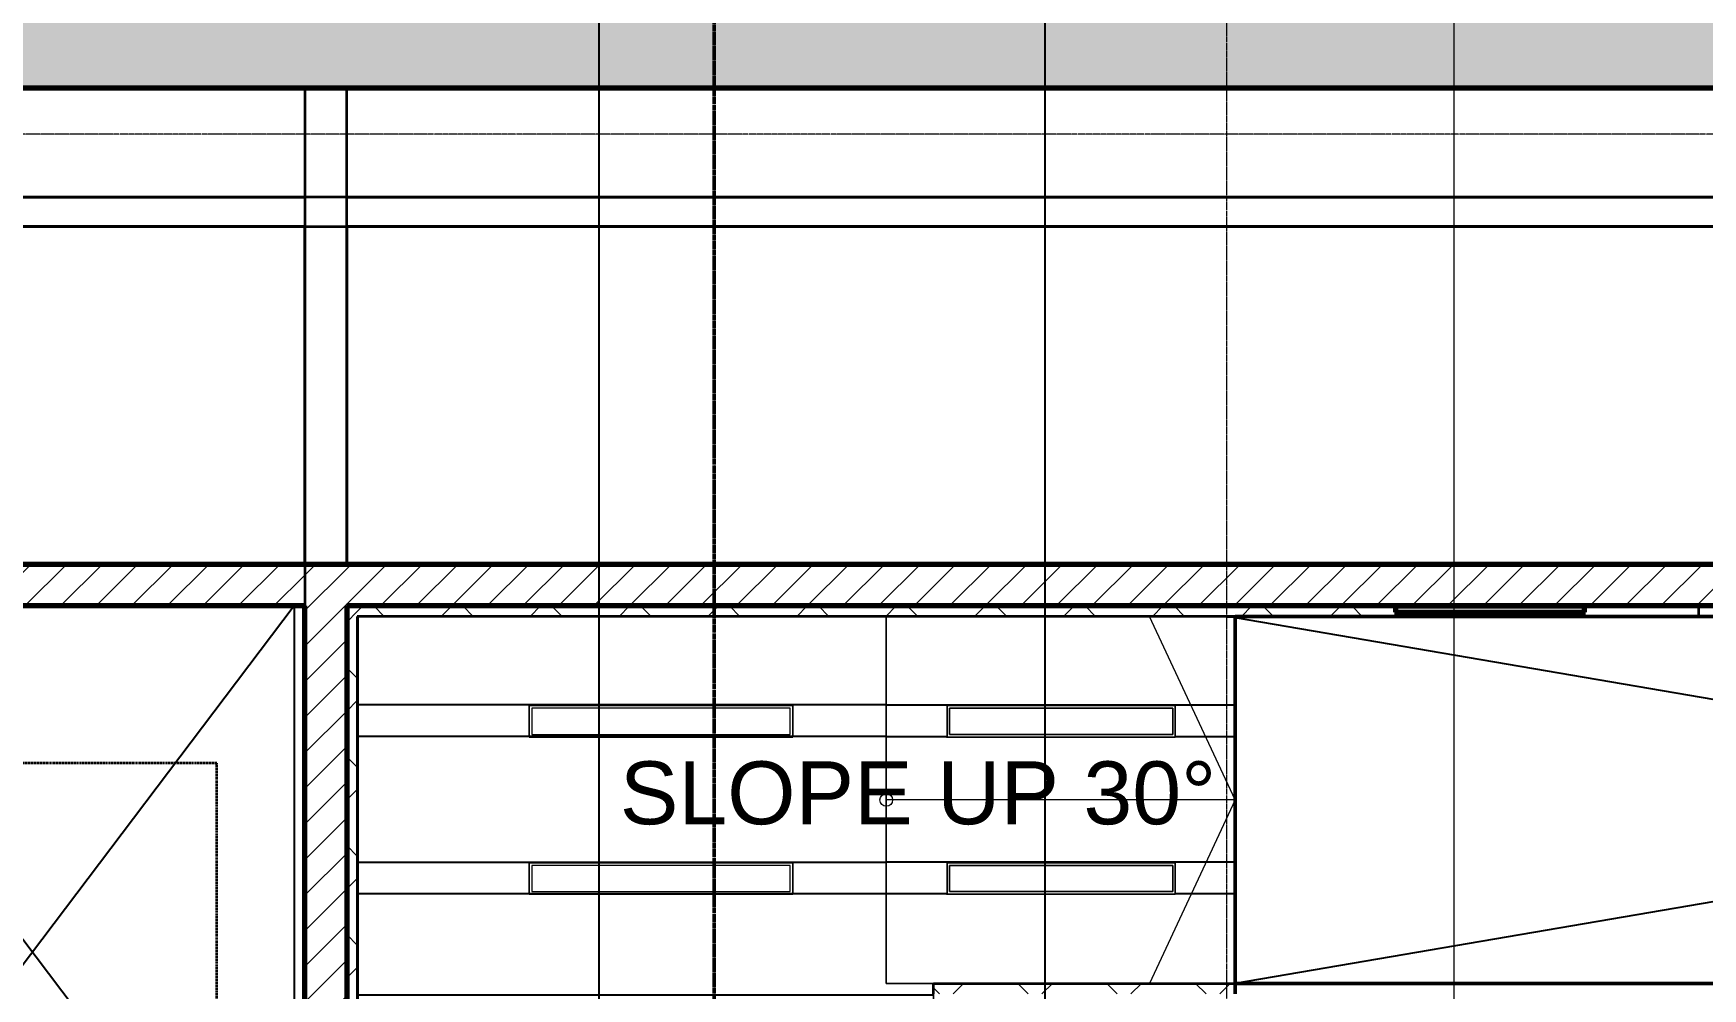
# Model space of a CAD drawing. Header units: millimetres. Extents: x -794868 to -715506, y -16735 to 22434.
# Drawn here: x -784577 to -776612, y 8119 to 12675 of the extents above; entities that cross this region are included whole.
import ezdxf

# ---------------------------------------------------------------- set-up
doc = ezdxf.new("R2010")
doc.units = ezdxf.units.MM
for name, pattern in [('DPA_Grid _ Level 100', [10, 5.5, -1.6, 1.3, -1.6]), ('DPA_Hidden 500', [1.4, 0.8, -0.6]), ('Hidden', [7.2, 4.7, -2.5]), ('Overhead', [3.96875, 2.38125, -1.5875])]:
    doc.linetypes.add(name, pattern=pattern)
for name, color, linetype, lineweight in [('_ _ A-DETL-OPENING', 1, 'Continuous', 25), ('A-ANNO-NOTE', 3, 'Continuous', 25), ('A-CLNG', 2, 'Continuous', 9), ('A-CLNG-PATT', 2, 'Continuous', 9), ('A-DETL', 1, 'Continuous', 70), ('A-DETL-GENF', 2, 'Continuous', 9), ('A-DETL-GENF-HDLN', 2, 'Overhead', 9), ('A-FLOR-E', 2, 'Continuous', 35), ('A-GENM', 1, 'Continuous', 9), ('A-GENM-HDLN', 2, 'DPA_Hidden 500', 9), ('A-WALL', 5, 'Continuous', 35), ('A-WALL-FNSH', 2, 'Continuous', 35), ('A-WALL-PATT', 1, 'Continuous', 35), ('E-LITE-EQPM', 2, 'Continuous', 9), ('G-ANNO-SECL', 3, 'Continuous', 9), ('G-ANNO-TEXT', 3, 'Continuous', 9), ('I-WALL-E', 2, 'Continuous', 35), ('S-GRID', 251, 'Continuous', 9), ('WALL-E', 2, 'Continuous', 35)]:
    doc.layers.add(name, color=color, linetype=linetype, lineweight=lineweight)
doc.styles.add('Arial_2', font='arial.ttf', dxfattribs={"height": 300})
pattern_1 = [(45, (0, 0), (-84.852814, 84.852814), [])]
pattern_2 = [(45, (0, 0), (-212.13203, 212.13203), []), (135, (0, 0), (-212.13203, -212.13203), [])]

# ---------------------------------------------------------------- blocks, each defined once
blk = doc.blocks.new('LIFT-OTIS - Lift - 1400x2300-For Station-11454546-4262-01 ENLARGED UPPER PLATFORM LEVEL - REFLECTED CEILING PLAN - SHEET 3')
at = {"layer": 'A-DETL-GENF-HDLN'}
for p, q in [((-1034, 2175), (-834, 2175)), ((-1034, 975), (-1034, 2175)), ((-1034, 2175), (-834, 975)), ((-1034, 975), (-834, 2175)), ((-834, 2175), (-834, 975)), ((-834, 975), (-1034, 975))]:
    blk.add_line(p, q, dxfattribs=at)
at = {"layer": 'A-GENM', "linetype": 'Hidden', "lineweight": 35}
for p, q in [((-625, 425), (-625, 2725)), ((775, 2725), (-625, 2725)), ((775, 425), (775, 2725)), ((-625, 425), (775, 425)), ((-1090, 360.3), (-440, 360.3)), ((-1090, 190.3), (-1090, 360.3)), ((-440, 290.3), (-440, 330.3)), ((-440, 330.3), (125, 330.3)), ((690, 330.3), (125, 330.3)), ((790, 360.3), (690, 360.3)), ((690, 290.3), (690, 330.3)), ((790, 190.3), (790, 360.3)), ((125, 290.3), (-440, 290.3)), ((-440, 220), (-440, 260.3)), ((-440, 260.3), (125, 260.3)), ((125, 290.3), (690, 290.3)), ((125, 260.3), (690, 260.3)), ((690, 260.3), (690, 220)), ((-440, 190.3), (-1090, 190.3)), ((125, 220), (-440, 220)), ((690, 220), (125, 220)), ((690, 190.3), (790, 190.3))]:
    blk.add_line(p, q, dxfattribs=at)
at = {"layer": 'A-GENM'}
for p, q in [((125, 330.3), (125, 290.3)), ((125, 260.3), (125, 220)), ((125, 220), (125, 260.3))]:
    blk.add_line(p, q, dxfattribs=at)
at = {"layer": 'A-GENM', "linetype": 'Hidden'}
for p, q in [((-525, 125), (-460, 125)), ((-525, 125), (775, 125)), ((-485, 125), (735, 125)), ((735, 125), (-485, 125)), ((710, 125), (-460, 125)), ((-425, 125), (-460, 125)), ((-460, 125), (-425, 125)), ((-460, 125), (710, 125)), ((710, 125), (675, 125)), ((675, 125), (710, 125)), ((710, 125), (775, 125)), ((-511.6, -75), (-525, -75)), ((-525, -75), (775, -75)), ((761.6, -75), (-511.6, -75)), ((775, -75), (761.6, -75))]:
    blk.add_line(p, q, dxfattribs=at)
at = {"layer": 'A-GENM-HDLN'}
blk.add_line((775, 425), (775, 1350), dxfattribs=at)
blk = doc.blocks.new('L1_1_FLUORESCENT W DISFUSSER - 1195L x 595W x 85H - 36W-V82-4262-01 ENLARGED UPPER PLATFORM LEVEL - REFLECTED CEILING PLAN - SHEET 3')
at = {"layer": 'E-LITE-EQPM'}
for p, q in [((-780216.9, 9469), (-780219.4, 9469)), ((-780216.9, 9319), (-780216.9, 9469)), ((-780216.9, 9469), (-779128.3, 9469)), ((-779128.3, 9469), (-780216.9, 9469)), ((-780216.9, 9469), (-780216.9, 9319)), ((-780205.9, 9331.7), (-780205.9, 9456.3)), ((-780205.9, 9456.3), (-779139.3, 9456.3)), ((-779139.3, 9456.3), (-780205.9, 9456.3)), ((-780205.9, 9456.3), (-780205.9, 9331.7)), ((-780205.9, 9456.3), (-780205.9, 9331.7)), ((-779139.3, 9456.3), (-780205.9, 9456.3)), ((-779139.3, 9456.3), (-779142.5, 9456.3)), ((-779139.3, 9456.3), (-779141.8, 9456.3)), ((-779139.3, 9456.3), (-779139.3, 9331.7)), ((-779139.3, 9331.7), (-779139.3, 9456.3)), ((-779139.3, 9331.7), (-779139.3, 9456.3)), ((-779128.3, 9469), (-779130.8, 9469)), ((-779128.3, 9469), (-779128.3, 9319)), ((-779128.3, 9319), (-779128.3, 9469)), ((-779139.3, 9331.7), (-780205.9, 9331.7)), ((-780205.9, 9331.7), (-779139.3, 9331.7)), ((-780205.9, 9331.7), (-779139.3, 9331.7)), ((-779139.3, 9331.7), (-779142.5, 9331.7)), ((-779139.3, 9331.7), (-779141.8, 9331.7)), ((-780219.4, 9319), (-780216.9, 9319)), ((-779128.3, 9319), (-780216.9, 9319)), ((-780216.9, 9319), (-779128.3, 9319)), ((-779128.3, 9319), (-779130.8, 9319))]:
    blk.add_line(p, q, dxfattribs=at)
blk = doc.blocks.new('L1_1_FLUORESCENT W DISFUSSER - 1195L x 595W x 85H - 36W-V81-4262-01 ENLARGED UPPER PLATFORM LEVEL - REFLECTED CEILING PLAN - SHEET 3')
at = {"layer": 'E-LITE-EQPM'}
for p, q in [((-628.5, -75), (-628.5, 75)), ((-628.5, 75), (628.5, 75)), ((-628.5, 75), (-628.5, -75)), ((628.5, 75), (-628.5, 75)), ((-615.8, 62.3), (-615.8, -62.3)), ((615.8, 62.3), (-615.8, 62.3)), ((615.8, -62.3), (615.8, 62.3)), ((628.5, 75), (628.5, -75)), ((628.5, -75), (628.5, 75)), ((628.5, -75), (-628.5, -75)), ((-628.5, -75), (628.5, -75)), ((-615.8, -62.3), (615.8, -62.3))]:
    blk.add_line(p, q, dxfattribs=at)
blk = doc.blocks.new('Arrow-Stair_Ramp-Direction _EWP-Down_ - Arrow Stair Line-18594480-4262-01 ENLARGED UPPER PLATFORM LEVEL - REFLECTED CEILING PLAN - SHEET 3')
at = {"layer": 'A-DETL-GENF', "lineweight": 9}
for q in [(950.8, 125), (-304.8, -750), (950.5, -1625)]:
    blk.add_line((1360.2, -750), q, dxfattribs=at)
blk.add_circle((-304.8, -750), 30, dxfattribs=at)
blk = doc.blocks.new('*U1978')
at = {"layer": '_ _ A-DETL-OPENING'}
for p, q in [((-41150, 6365), (-38650, 6365)), ((-38650, 6365), (-41150, 3065)), ((-41150, 6365), (-38650, 3065)), ((-38650, 6365), (-38650, 3065)), ((-23950, 6310), (-34160, 4565)), ((-34160, 6310), (-23950, 4565))]:
    blk.add_line(p, q, dxfattribs=at)
at = {"layer": 'A-DETL', "lineweight": 50}
for p, q in [((-34160, 6315), (-34160, 4565)), ((-23950, 6315), (-34160, 6315)), ((-34160, 4565), (-23950, 4565)), ((-21675, 4565), (-34160, 4565)), ((-34160, 4565), (-34160, 4515))]:
    blk.add_line(p, q, dxfattribs=at)
at = {"layer": 'S-GRID', "linetype": 'DPA_Grid _ Level 100'}
for p, q in [((-34200, -19375), (-34200, 17498.2)), ((23665.1, 8615), (-49286.1, 8615))]:
    blk.add_line(p, q, dxfattribs=at)
blk = doc.blocks.new('Ceilings 11 - Ceilings 10-3362253-4262-01 ENLARGED UPPER PLATFORM LEVEL - REFLECTED CEILING PLAN - SHEET 3')
at = {"layer": 'A-CLNG'}
for p, q in [((-778832.2, 9889), (-778832.2, 8144)), ((-778832.2, 8144), (-778832.2, 9889)), ((-778832.2, 8144), (-778872.3, 8144)), ((-778832.2, 8144), (-778872.3, 8144))]:
    blk.add_line(p, q, dxfattribs=at)
blk = doc.blocks.new('*U685')
at = {"layer": 'A-CLNG'}
for p, q in [((-35825.5, 6315), (-38350, 6315)), ((-38350, 6315), (-38350, 3876.4)), ((-38350, 3876.4), (-38350, 6315)), ((-38350, 6315), (-35825.5, 6315)), ((-34160, 6315), (-35825.5, 6315)), ((-35825.5, 6315), (-35825.5, 4565)), ((-35825.5, 4565), (-35825.5, 6315)), ((-35825.5, 6315), (-34160, 6315)), ((-35825.5, 4565), (-35825.5, 6315)), ((-35825.5, 6315), (-35825.5, 4565)), ((-34160, 4565), (-34160, 6315)), ((-34160, 6315), (-34160, 4565)), ((-35825.5, 4565), (-34160, 4565)), ((-34160, 4565), (-35825.5, 4565)), ((-35600, 4565), (-35825.5, 4565)), ((-35825.5, 4565), (-35600, 4565)), ((-35600, 4315), (-35600, 4565)), ((-35600, 4565), (-35600, 4315))]:
    blk.add_line(p, q, dxfattribs=at)
blk.add_blockref('Ceilings 11 - Ceilings 10-3362253-4262-01 ENLARGED UPPER PLATFORM LEVEL - REFLECTED CEILING PLAN - SHEET 3', (744672.3, -3579), dxfattribs=at)

msp = doc.modelspace()

# ---------------------------------------------------------------- hatches: boundary and pattern name
at = {"layer": 'A-CLNG-PATT', "lineweight": 25}
h = msp.add_hatch(dxfattribs=at)
h.set_pattern_fill('FP_11', color=256, style=0, pattern_type=2)
h.set_pattern_definition([(0, (-783032.4, 4305), (0, 4414), [3600, 0]), (180, (-779432.4, 4905), (5e-13, 4414), [3600, 0]), (270, (-783032.4, 5805), (-3600, -2e-13), [4414, 0]), (270, (-779432.4, 5805), (-3600, -2e-13), [4414, 0]), (0, (-783032.4, 3673), (0, 4414), [3600, 0]), (180, (-779432.4, 4155), (5e-13, 4414), [3600, 0]), (0, (-783032.4, 3523), (0, 4414), [3600, 0]), (180, (-779432.4, 5655), (5e-13, 4414), [3600, 0]), (180, (-779432.4, 5055), (5e-13, 4414), [3600, 0]), (0, (-783032.4, 3041), (0, 4414), [3600, 0]), (0, (-783032.4, 2891), (0, 4414), [3600, 0]), (0, (-783032.4, 1541), (0, 4414), [3600, 0]), (180, (-779432.4, 2141), (5e-13, 4414), [3600, 0]), (180, (-779432.4, 2291), (5e-13, 4414), [3600, 0])])
h.paths.add_polyline_path([(-780232.4, 7455.4), (-780229, 7455.4), (-780229, 7894), (-780282.4, 7894), (-780282.4, 8144), (-780507.8, 8144), (-780507.8, 9894), (-783032.4, 9894), (-783032.4, 7455.4), (-780282.4, 7455.4)])
h = msp.add_hatch(dxfattribs=at)
h.set_pattern_fill('FP_4', color=256, style=0, pattern_type=2)
h.set_pattern_definition([(180, (-878608, 69101), (-5e-13, -4414), [3117.69, 0]), (0, (-881726, 68501), (0, -4414), [3117.69, 0]), (90, (-878608.2, 67601), (3117.69, -2e-13), [4414, 0]), (90, (-881726, 67601), (3117.69, -2e-13), [4414, 0]), (180, (-878608, 69733), (-5e-13, -4414), [3117.69, 0]), (0, (-881726, 69251), (0, -4414), [3117.69, 0]), (180, (-878608, 69883), (-5e-13, -4414), [3117.69, 0]), (0, (-881726, 67751), (0, -4414), [3117.69, 0]), (0, (-881726, 68351), (0, -4414), [3117.69, 0]), (180, (-878608, 70365), (-5e-13, -4414), [3117.69, 0]), (180, (-878608, 70515), (-5e-13, -4414), [3117.69, 0]), (180, (-878608, 71865), (-5e-13, -4414), [3117.69, 0]), (0, (-881726, 71265), (0, -4414), [3117.69, 0]), (0, (-881726, 71115), (0, -4414), [3117.69, 0])])
h.paths.add_polyline_path([(-780219.4, 8144), (-778842.3, 8144), (-778842.3, 9894), (-780507.8, 9894), (-780507.8, 8144), (-780229, 8144)])
h.paths.add_polyline_path([(-779623.5, 8569), (-780219.4, 8569), (-780219.4, 8719), (-779128.3, 8719), (-779128.3, 8569), (-779258.2, 8569)])
h.paths.add_polyline_path([(-780219.4, 9319), (-780219.4, 9469), (-779128.3, 9469), (-779128.3, 9319), (-780216.9, 9319)])
at = {"layer": 'A-WALL-PATT', "lineweight": 9}
h = msp.add_hatch(dxfattribs=at)
h.set_pattern_fill('FP_1', color=256, style=0, pattern_type=2)
h.set_pattern_definition([(50, (0, 0), (728.7365, -63.7558), [76.2, -838.2]), (355, (0, 0), (-140.9716, 764.2276), [60.96, -670.56]), (100.451, (60.7, -5.3), (587.77, 700.46675), [64.76, -712.36]), (46.184, (0, 203.2), (1084.3162, -168.171), [114.3, -1257.3]), (96.636, (90.4, 189.2), (949.6099, 989.7098), [97.14, -1068.54]), (351.184, (0, 203.2), (949.6206, 989.7012), [91.44, -1005.84]), (21, (101.6, 152.4), (606.45787, -409.06057), [76.2, -838.2]), (326, (101.6, 152.4), (247.20834, 736.7529), [60.96, -670.56]), (71.451, (152.14, 118.3), (853.66825, 327.6855), [64.76, -712.36]), (37.5, (0, 0), (12.35469, 338.22012), [33.528, -628.904, 33.528, -647.192, -673.1]), (37.5, (0, 0), (12.35469, 338.22012), [-1343.152, 33.528, -639.572]), (7.5, (0, 0), (267.27887, 400.72213), [33.528, -354.584, 33.528, -613.664, -256.54]), (7.5, (0, 0), (267.27887, 400.72213), [-1035.304, 33.528, -223.012]), (327.5, (-226.57, 0), (542.36333, -22.91534), [33.528, -220.472, 33.528, -758.952, -1051.56]), (327.5, (-226.57, 0), (542.36333, -22.91534), [-1046.48, 33.528, -1018.032]), (317.5, (-328.17, 0), (592.51696, 101.7071), [33.528, -296.672, 33.528, -492.76, -746.76]), (317.5, (-328.17, 0), (592.51696, 101.7071), [-856.488, 33.528, -713.232])])
h.paths.add_polyline_path([(-745022.4, 12414), (-745022.4, 13914), (-790483.7, 13914), (-790483.7, 12414), (-747042.9, 12414)])
h = msp.add_hatch(dxfattribs=at)
h.set_pattern_fill('FP_2', color=256, style=0, pattern_type=2)
h.set_pattern_definition(pattern_1)
h.paths.add_polyline_path([(-783282.4, 9944), (-783282.4, 10144), (-785882.4, 10144), (-785882.4, 9944)])
h = msp.add_hatch(dxfattribs=at)
h.set_pattern_fill('FP_2', color=256, style=0, pattern_type=2)
h.set_pattern_definition(pattern_1)
h.paths.add_polyline_path([(-783082.4, 6594), (-783082.4, 10144), (-783282.4, 10144), (-783282.4, 6594)])
h = msp.add_hatch(dxfattribs=at)
h.set_pattern_fill('FP_2', color=256, style=0, pattern_type=2)
h.set_pattern_definition(pattern_1)
h.paths.add_polyline_path([(-775121.3, 9944), (-775121.3, 10144), (-775974.4, 10144), (-775974.4, 9944)])
h.paths.add_polyline_path([(-776424.4, 9944), (-776424.4, 10144), (-783082.4, 10144), (-783082.4, 9944), (-777451.5, 9944)])
h = msp.add_hatch(dxfattribs=at)
h.set_pattern_fill('FP_3', color=256, style=0, pattern_type=2)
h.set_pattern_definition(pattern_2)
h.paths.add_polyline_path([(-783032.4, 6336.5), (-783032.4, 9944), (-783082.4, 9944), (-783082.4, 6336.5)])
h = msp.add_hatch(dxfattribs=at)
h.set_pattern_fill('FP_3', color=256, style=0, pattern_type=2)
h.set_pattern_definition(pattern_2)
h.paths.add_polyline_path([(-778076.4, 9894), (-778076.4, 9944), (-783032.4, 9944), (-783032.4, 9894), (-778842.3, 9894)])
h = msp.add_hatch(dxfattribs=at)
h.set_pattern_fill('FP_7', color=256, style=0, pattern_type=2)
h.set_pattern_definition([(0, (0, 0), (812.8, 203.2), [33.528, -576.072, 33.528, -576.072, -3251.2]), (0, (0, 0), (812.8, 203.2), [-1219.2, 33.528, -1185.672, 33.528, -576.072, -1422.4]), (0, (0, 0), (812.8, 203.2), [-3048, 33.528, -372.872, 33.528, -982.472]), (120, (304.8, 101.6), (-582.37636, 602.30545), [33.528, -576.072, 33.528, -576.072, -3251.2]), (120, (304.8, 101.6), (-582.37636, 602.30545), [-1219.2, 33.528, -1185.672, 33.528, -576.072, -1422.4]), (120, (304.8, 101.6), (-582.37636, 602.30545), [-3048, 33.528, -372.872, 33.528, -982.472]), (240, (406.4, 508), (-230.42364, -805.50545), [33.528, -576.072, 33.528, -576.072, -3251.2]), (240, (406.4, 508), (-230.42364, -805.50545), [-1219.2, 33.528, -1185.672, 33.528, -576.072, -1422.4]), (240, (406.4, 508), (-230.42364, -805.50545), [-3048, 33.528, -372.872, 33.528, -982.472])])
h.paths.add_polyline_path([(-778076.4, 9914), (-777177.7, 9914), (-777177.7, 9944), (-778076.4, 9944)])
h = msp.add_hatch(dxfattribs=at)
h.set_pattern_fill('FP_3', color=256, style=0, pattern_type=2)
h.set_pattern_definition(pattern_2)
h.paths.add_polyline_path([(-779623.5, 8094), (-778842.3, 8094), (-778842.3, 8144), (-780282.4, 8144), (-780282.4, 8094)])

# ---------------------------------------------------------------- linework, layer by layer
at = {"layer": 'A-ANNO-NOTE'}
for p, q in [((-781878.3, 7597.1), (-781878.3, 14590.7)), ((-779750, 7597.1), (-779750, 14590.7))]:
    msp.add_line(p, q, dxfattribs=at)
at = {"layer": 'A-FLOR-E'}
for p, q in [((-790483.7, 12414), (-766357.4, 12414)), ((-766357.4, 12414), (-790483.7, 12414)), ((-766357.4, 11894), (-790483.7, 11894)), ((-790483.7, 11894), (-783282.4, 11894)), ((-783082.4, 11894), (-766357.4, 11894)), ((-783082.4, 10144), (-783082.4, 11754)), ((-783082.4, 11754), (-766357.4, 11754)), ((-766357.4, 11754), (-783082.4, 11754)), ((-783082.4, 11754), (-783082.4, 10144)), ((-766357.4, 10144), (-783082.4, 10144)), ((-783082.4, 10144), (-766357.4, 10144)), ((-783082.4, 9279), (-783082.4, 9944)), ((-783082.4, 9944), (-778882.4, 9944))]:
    msp.add_line(p, q, dxfattribs=at)
at = {"layer": 'A-WALL', "color": 7, "lineweight": 70}
for p, q in [((-756492.4, 12414), (-790483.7, 12414)), ((-785882.4, 10144), (-783282.4, 10144)), ((-783282.4, 10144), (-783082.4, 10144)), ((-783082.4, 10144), (-775121.3, 10144)), ((-783282.4, 9944), (-785882.4, 9944)), ((-783282.4, 6594), (-783282.4, 9944)), ((-776424.4, 9944), (-783082.4, 9944)), ((-783082.4, 9944), (-783082.4, 6594)), ((-778076.4, 9914), (-778076.4, 9944)), ((-778076.4, 9944), (-777177.7, 9944)), ((-778076.4, 9914), (-777177.7, 9914)), ((-777177.7, 9944), (-777177.7, 9914))]:
    msp.add_line(p, q, dxfattribs=at)
at = {"layer": 'A-WALL-FNSH', "color": 250}
for p, q in [((-783082.4, 6336.5), (-783082.4, 9944)), ((-783082.4, 9944), (-783032.4, 9944)), ((-783032.4, 9944), (-778076.4, 9944)), ((-783032.4, 9894), (-783032.4, 6336.5)), ((-778076.4, 9894), (-783032.4, 9894)), ((-778076.4, 9944), (-778076.4, 9894)), ((-778076.4, 9894), (-778076.4, 9914)), ((-777177.7, 9894), (-778076.4, 9894)), ((-777177.7, 9914), (-777177.7, 9894)), ((-780282.4, 8094), (-780282.4, 8144)), ((-780282.4, 8144), (-777976.9, 8144)), ((-777976.9, 8144), (-777193.4, 8144))]:
    msp.add_line(p, q, dxfattribs=at)
at = {"layer": 'G-ANNO-SECL', "linetype": 'DPA_Grid _ Level 100', "lineweight": 50}
msp.add_line((-781329.4, 20623.5), (-781329.4, -16534.8), dxfattribs=at)
at = {"layer": 'G-ANNO-TEXT', "color": 10}
msp.add_line((-777797.7, 7296.8), (-777797.7, 14623.7), dxfattribs=at)
at = {"layer": 'I-WALL-E'}
for p, q in [((-776630.8, 9944), (-777177.7, 9944)), ((-777177.7, 9894), (-776630.8, 9894)), ((-776630.8, 9944), (-776630.8, 9894)), ((-776424.4, 9944), (-776630.8, 9944)), ((-776630.8, 9894), (-776424.4, 9894)), ((-776646.5, 8144), (-777193.4, 8144)), ((-775146.5, 8144), (-776646.5, 8144))]:
    msp.add_line(p, q, dxfattribs=at)
at = {"layer": 'WALL-E'}
for p, q in [((-790483.7, 12414), (-745022.4, 12414)), ((-745022.4, 12414), (-790483.7, 12414)), ((-783282.4, 12414), (-783282.4, 10144)), ((-783282.4, 12414), (-783082.4, 12414)), ((-783082.4, 12414), (-783282.4, 12414)), ((-783082.4, 10144), (-783082.4, 12414)), ((-790483.7, 11894), (-783282.4, 11894)), ((-756492.4, 11894), (-790483.7, 11894)), ((-783082.4, 11894), (-766357.4, 11894)), ((-790483.7, 11754), (-756492.4, 11754)), ((-783282.4, 11754), (-790483.7, 11754)), ((-783282.4, 10144), (-783282.4, 11754)), ((-783082.4, 11754), (-783082.4, 10144)), ((-766357.4, 11754), (-783082.4, 11754)), ((-783282.4, 11244), (-783282.4, 10344)), ((-783282.4, 10344), (-783282.4, 11244)), ((-783082.4, 11244), (-783082.4, 10344)), ((-783082.4, 10344), (-783082.4, 11244)), ((-783282.4, 10144), (-785882.4, 10144)), ((-785882.4, 10144), (-783282.4, 10144)), ((-783082.4, 10144), (-783282.4, 10144)), ((-783082.4, 10144), (-783282.4, 10144)), ((-783282.4, 10144), (-783282.4, 9944)), ((-756492.4, 10144), (-783082.2, 10144)), ((-783082.2, 10144), (-756492.4, 10144)), ((-781482.4, 10144), (-780382.4, 10144)), ((-780382.4, 10144), (-781482.4, 10144)), ((-783282.4, 9944), (-785882.4, 9944)), ((-785882.4, 9944), (-783282.4, 9944)), ((-783082.2, 9944), (-776424.4, 9944)), ((-776424.4, 9944), (-783082.2, 9944)), ((-783057.4, 9944), (-776424.4, 9944)), ((-781482.4, 9944), (-783057.4, 9944)), ((-780382.4, 9944), (-781482.4, 9944)), ((-781482.4, 9944), (-780382.4, 9944)), ((-780382.4, 9944), (-781482.4, 9944)), ((-778882.4, 9944), (-780382.4, 9944)), ((-776424.4, 9944), (-778882.4, 9944)), ((-776424.4, 9894), (-778882.4, 9894)), ((-778882.4, 9894), (-776424.4, 9894)), ((-777013.9, 9944), (-778076.4, 9944)), ((-778076.4, 9894), (-777013.9, 9894)), ((-776424.4, 9944), (-777013.9, 9944)), ((-777013.9, 9894), (-776424.4, 9894)), ((-776914.4, 8144), (-777976.9, 8144)), ((-775414.4, 8144), (-776914.4, 8144))]:
    msp.add_line(p, q, dxfattribs=at)

# ---------------------------------------------------------------- block references
for name in ['*U1978', '*U685']:
    msp.add_blockref(name, (-744682.4, 3579))
at = {"layer": 'A-DETL-GENF'}
msp.add_blockref('Arrow-Stair_Ramp-Direction _EWP-Down_ - Arrow Stair Line-18594480-4262-01 ENLARGED UPPER PLATFORM LEVEL - REFLECTED CEILING PLAN - SHEET 3', (-780202.6, 9769), dxfattribs=at)
at = {"layer": 'A-GENM'}
msp.add_blockref('LIFT-OTIS - Lift - 1400x2300-For Station-11454546-4262-01 ENLARGED UPPER PLATFORM LEVEL - REFLECTED CEILING PLAN - SHEET 3', (-784476.4, 6469), dxfattribs=at)
at = {"layer": 'E-LITE-EQPM'}
for name, p in [('L1_1_FLUORESCENT W DISFUSSER - 1195L x 595W x 85H - 36W-V81-4262-01 ENLARGED UPPER PLATFORM LEVEL - REFLECTED CEILING PLAN - SHEET 3', (-781582.4, 9394)), ('L1_1_FLUORESCENT W DISFUSSER - 1195L x 595W x 85H - 36W-V82-4262-01 ENLARGED UPPER PLATFORM LEVEL - REFLECTED CEILING PLAN - SHEET 3', (0, 0)), ('L1_1_FLUORESCENT W DISFUSSER - 1195L x 595W x 85H - 36W-V81-4262-01 ENLARGED UPPER PLATFORM LEVEL - REFLECTED CEILING PLAN - SHEET 3', (-781582.4, 8644)), ('L1_1_FLUORESCENT W DISFUSSER - 1195L x 595W x 85H - 36W-V82-4262-01 ENLARGED UPPER PLATFORM LEVEL - REFLECTED CEILING PLAN - SHEET 3', (0, -750))]:
    msp.add_blockref(name, p, dxfattribs=at)

# ---------------------------------------------------------------- texts
at = {"layer": 'G-ANNO-TEXT', "color": 7, "insert": (-781779, 9202.7), "char_height": 300, "width": 3511.391, "attachment_point": 1, "style": 'Arial_2'}
msp.add_mtext('SLOPE UP 30°', dxfattribs=at)

doc.saveas('drawing.dxf')
